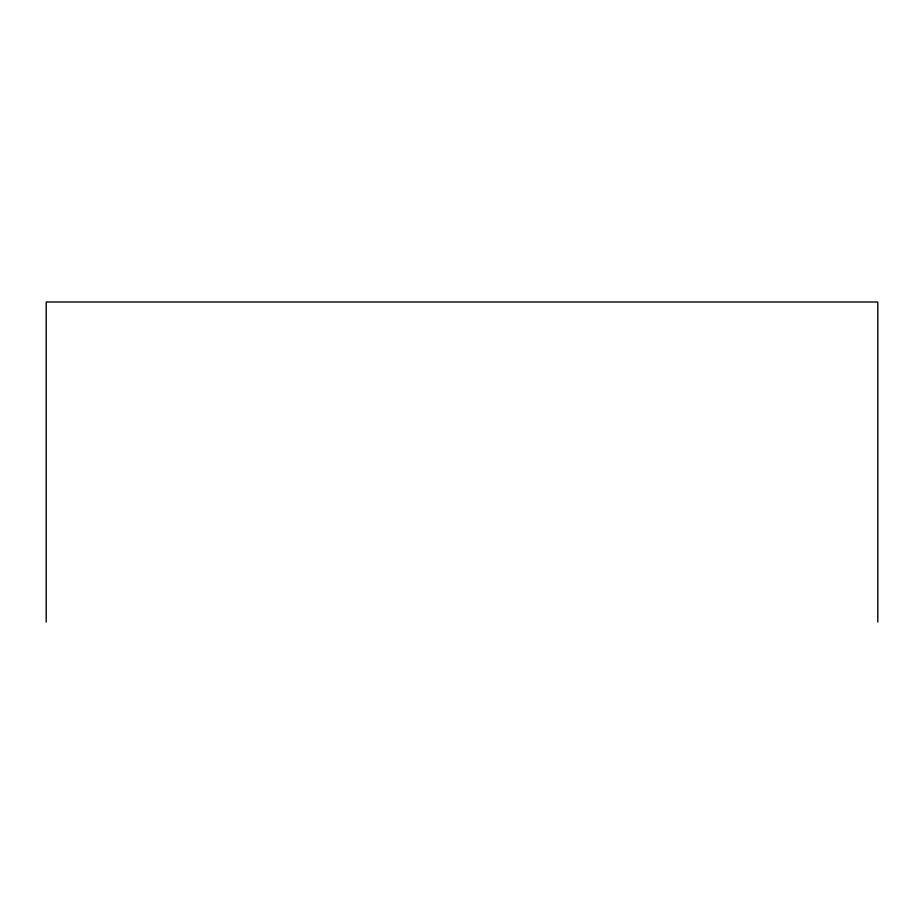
<?xml version="1.0" encoding="UTF-8"?>
<svg xmlns="http://www.w3.org/2000/svg" width="924" height="924" viewBox="0 0 924 924"><rect width="100%" height="100%" fill="white"/><g stroke="black" fill="none" stroke-linecap="round" stroke-linejoin="round"><path stroke-width="1.39" d="M877.8 622.002L877.8 301.998L46.2 301.998L46.2 622.002"/></g></svg>
